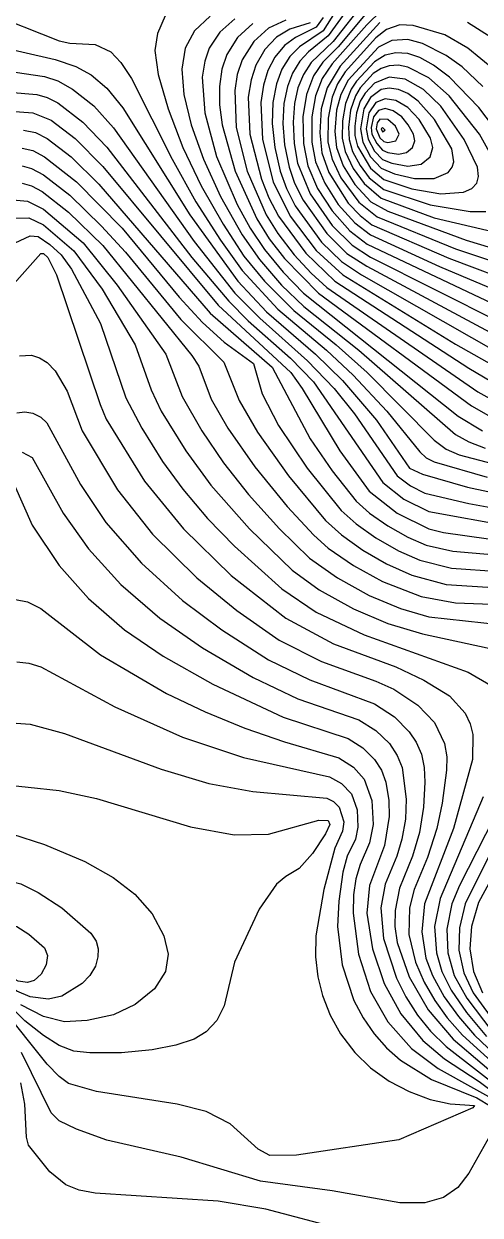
# Model space of a CAD drawing. Header units: inches. Extents: x 2608994 to 2618701, y 1261813 to 1271655.
# Drawn here: x 2614899 to 2615312, y 1265173 to 1266252 of the extents above; entities that cross this region are included whole.
import ezdxf

# ---------------------------------------------------------------- set-up
doc = ezdxf.new("R2010")
doc.units = ezdxf.units.IN
doc.header["$MEASUREMENT"] = 0

msp = doc.modelspace()

# ---------------------------------------------------------------- linework, layer by layer
for points, elevation in [([(2615216, 1266298.7), (2615174.8, 1266241.2), (2615156.8, 1266226.7), (2615149, 1266218.3), (2615142.4, 1266207.5), (2615137.8, 1266195.5), (2615134.7, 1266179.9), (2615133.8, 1266161.9), (2615135.3, 1266142.7), (2615139.3, 1266122.3), (2615144.3, 1266107.9), (2615152, 1266092.5), (2615173.4, 1266062.3), (2615191.6, 1266044.3), (2615209.6, 1266032.6), (2615329.6, 1265968.3)], 235), ([(2615236, 1266277.2), (2615209.6, 1266251.4), (2615178.2, 1266215.9), (2615169.3, 1266202.7), (2615163.2, 1266187.1), (2615159.9, 1266167.9), (2615160, 1266145.1), (2615163.4, 1266127.1), (2615171.6, 1266107.9), (2615183.9, 1266088.7), (2615198.8, 1266071.9), (2615213.2, 1266061), (2615275.6, 1266032.3), (2615339.2, 1266005.4)], 232), ([(2615188.4, 1266274.7), (2615170.2, 1266245.9), (2615148.9, 1266231.5), (2615140, 1266222.6), (2615132.8, 1266211.1), (2615127.8, 1266197.9), (2615124.7, 1266181.1), (2615124.1, 1266161.9), (2615126.4, 1266140.3), (2615131.2, 1266118.7), (2615136.9, 1266103.1), (2615144.9, 1266087.5), (2615168.8, 1266054.6), (2615186.8, 1266036.9), (2615204.8, 1266024.8), (2615328.4, 1265954.5)], 236), ([(2615207.2, 1266271.9), (2615179.3, 1266236.3), (2615159.3, 1266217.1), (2615152.3, 1266206.3), (2615147.4, 1266194.3), (2615144.2, 1266179.9), (2615142.9, 1266163.1), (2615143.9, 1266143.9), (2615147, 1266125.9), (2615158.4, 1266098.3), (2615178.4, 1266069.5), (2615196.4, 1266051.6), (2615213.2, 1266040.9), (2615330.8, 1265981.8)], 234), ([(2615214.4, 1266267.9), (2615183.9, 1266231.5), (2615170, 1266217.5), (2615161.5, 1266205.1), (2615155, 1266188.3), (2615151.7, 1266167.9), (2615152.3, 1266143.9), (2615156.2, 1266123.5), (2615165.1, 1266103.1), (2615178.4, 1266082.7), (2615194.3, 1266064.7), (2615210.1, 1266052.7), (2615334.4, 1265993.9)], 233), ([(2614865.2, 1266262.9), (2614931.2, 1266236.8), (2614940.8, 1266234.7), (2614963.6, 1266233.4), (2614977.8, 1266226.7), (2614987.1, 1266217.1), (2614996.5, 1266202.7), (2615033.4, 1266129.5), (2615054.9, 1266091.1), (2615077.1, 1266056.3), (2615096.9, 1266028.7), (2615129.2, 1265993.9), (2615173.1, 1265956.7), (2615197.4, 1265933.9), (2615227.8, 1265901.5), (2615257.6, 1265864.7), (2615263.6, 1265859.2), (2615270.8, 1265855.6), (2615318.8, 1265841.7)], 244), ([(2615027.2, 1266259.5), (2615020.3, 1266243.5), (2615017.7, 1266227.9), (2615020.7, 1266206.3), (2615029.7, 1266175.1), (2615043.2, 1266140.3), (2615059.8, 1266105.5), (2615079.6, 1266070.7), (2615098.5, 1266041.9), (2615117.1, 1266019.1), (2615143.5, 1265992.7), (2615181.9, 1265961.5), (2615210, 1265936.3), (2615270.6, 1265875.1), (2615281.6, 1265867.1), (2615293.5, 1265861.9), (2615371.6, 1265841.3)], 243), ([(2615067.9, 1266259.1), (2615053.7, 1266245.9), (2615045.3, 1266230.3), (2615042.2, 1266211.1), (2615044.1, 1266188.3), (2615050.6, 1266160.7), (2615061.7, 1266129.5), (2615077.2, 1266095.9), (2615096.8, 1266061.1), (2615112.4, 1266038.8), (2615132.6, 1266015.5), (2615152.7, 1265996.3), (2615202.6, 1265956.7), (2615290, 1265880.2), (2615302, 1265873.5), (2615317, 1265867.9)], 242), ([(2615090.2, 1266256.7), (2615076.6, 1266244.7), (2615067.1, 1266230.3), (2615062.9, 1266218.3), (2615060.7, 1266203.9), (2615062.9, 1266171.5), (2615073.7, 1266131.9), (2615092.4, 1266088.7), (2615104.1, 1266067.1), (2615117, 1266047.9), (2615134, 1266027.2), (2615152.5, 1266008.3), (2615292.4, 1265897), (2615314.4, 1265883.5)], 241), ([(2615136.4, 1266255.4), (2615120.8, 1266248.2), (2615107.3, 1266236.3), (2615096.9, 1266219.5), (2615092.4, 1266206.3), (2615090.1, 1266191.9), (2615091.5, 1266158.3), (2615101.5, 1266118.7), (2615118.7, 1266079.1), (2615129.2, 1266062.3), (2615143.9, 1266043.1), (2615159.2, 1266026.4), (2615173.6, 1266013.4), (2615310.4, 1265919), (2615336.8, 1265904)], 239), ([(2615170.3, 1266257.9), (2615164, 1266249.1), (2615145.2, 1266239.9), (2615135.2, 1266232.5), (2615126.5, 1266221.9), (2615120.2, 1266209.9), (2615116.1, 1266196.7), (2615113.8, 1266181.1), (2615115.3, 1266147.5), (2615124.9, 1266109.1), (2615140.4, 1266077.9), (2615164, 1266046.9), (2615188, 1266024.8), (2615290, 1265962.2), (2615341.8, 1265932.7)], 237), ([(2615221.6, 1266253.5), (2615185.6, 1266213.8), (2615173.7, 1266194.3), (2615168.5, 1266175.1), (2615167.1, 1266153.5), (2615168.9, 1266135.5), (2615175.3, 1266117.5), (2615192.9, 1266089.9), (2615203.6, 1266078.5), (2615214.4, 1266070.3), (2615284, 1266039.9), (2615351.2, 1266014.7)], 231), ([(2615351.2, 1266014.7), (2615363.2, 1266013.2), (2615371.6, 1266016), (2615381.2, 1266023.2), (2615392.5, 1266037.1), (2615408.7, 1266062.3), (2615425, 1266095.9), (2615430.4, 1266111.5), (2615429.8, 1266121.1), (2615401, 1266159.5), (2615372.8, 1266193.1), (2615346.8, 1266219.5), (2615322.2, 1266239.9), (2615300.8, 1266253.5)], 231), ([(2615106.4, 1266252.4), (2615092.6, 1266239.9), (2615082.9, 1266224.3), (2615078.4, 1266211.1), (2615076.2, 1266195.5), (2615076.3, 1266178.7), (2615078.6, 1266160.7), (2615090.4, 1266118.7), (2615110, 1266075.6), (2615121.4, 1266057.5), (2615135.2, 1266039.6), (2615165.9, 1266008.3), (2615304.4, 1265906.1), (2615328.4, 1265892.6)], 240), ([(2615158.3, 1266253.1), (2615140, 1266247.3), (2615128, 1266240.1), (2615117.4, 1266229.1), (2615109.2, 1266214.7), (2615104.9, 1266201.5), (2615102.4, 1266185.9), (2615103.9, 1266152.3), (2615114.3, 1266111.5), (2615121, 1266094.7), (2615129.9, 1266077.9), (2615154.4, 1266044.5), (2615180.8, 1266019.1), (2615302, 1265940.3), (2615340.4, 1265917.7)], 238), ([(2615324.8, 1266210.7), (2615301.2, 1266230.3), (2615280.4, 1266242.1), (2615251.6, 1266250.7), (2615239.6, 1266251.3), (2615227.6, 1266247), (2615218, 1266239.5), (2615190.2, 1266208.7), (2615183.2, 1266197.9), (2615178.4, 1266185.9), (2615174.7, 1266166.7), (2615174.5, 1266145.1), (2615178.2, 1266129.5), (2615186.2, 1266112.7), (2615202.4, 1266090.8), (2615219.2, 1266077.4), (2615290, 1266048.5), (2615354.8, 1266026.6)], 230), ([(2614862.8, 1266234.6), (2614927.6, 1266220), (2614946.1, 1266213.5), (2614960, 1266206.1), (2614974.4, 1266193.8), (2614988.8, 1266176), (2615049.5, 1266079.1), (2615092.9, 1266019.1), (2615119, 1265991.5), (2615163.2, 1265953.1), (2615187.7, 1265929.1), (2615218.6, 1265893.1), (2615248.3, 1265849.9), (2615260, 1265844.4), (2615300.8, 1265832.7), (2615347.6, 1265822.5)], 245), ([(2615314.9, 1266195.5), (2615296, 1266213.2), (2615281.6, 1266223.5), (2615260, 1266234.3), (2615246.8, 1266238), (2615232.4, 1266237.1), (2615220.4, 1266231.1), (2615192.8, 1266201.1), (2615186.3, 1266188.3), (2615182.4, 1266173.9), (2615180.8, 1266154.7), (2615182.2, 1266140.3), (2615188.4, 1266123.5), (2615198.8, 1266106.7), (2615213.3, 1266091.1), (2615228.8, 1266082.5), (2615299.6, 1266056.3), (2615358.4, 1266038.5)], 229), ([(2615338.6, 1266140.3), (2615311.3, 1266176.3), (2615284.7, 1266203.9), (2615270.2, 1266214.7), (2615257.6, 1266221.8), (2615246.8, 1266225.4), (2615236, 1266226), (2615226.4, 1266223.8), (2615216.8, 1266217.9), (2615200.4, 1266200.3), (2615195.5, 1266193.1), (2615190.3, 1266179.9), (2615187.6, 1266164.3), (2615187.3, 1266148.7), (2615190.1, 1266136.7), (2615197.5, 1266121.1), (2615207.2, 1266107.6), (2615222.8, 1266094.3), (2615270.8, 1266076.6), (2615323.6, 1266064)], 228), ([(2614874.8, 1266210.8), (2614918, 1266204.5), (2614930, 1266200.5), (2614943.2, 1266192.9), (2614962.4, 1266177.8), (2614980.4, 1266157.9), (2615053.3, 1266055.1), (2615090.2, 1266008.3), (2615112.7, 1265985.5), (2615156.1, 1265947.1), (2615180.3, 1265921.9), (2615198.6, 1265899.1), (2615237.2, 1265842.7), (2615249.2, 1265833.7), (2615262.4, 1265827.2), (2615302, 1265817.9), (2615345.2, 1265809.9)], 246), ([(2615328.5, 1266122.3), (2615311.8, 1266152.3), (2615284.3, 1266187.1), (2615266, 1266203.3), (2615246.8, 1266213.1), (2615238.4, 1266214.7), (2615230, 1266214.1), (2615222.8, 1266211.8), (2615215.6, 1266207.1), (2615203.8, 1266194.3), (2615199.4, 1266187.1), (2615195, 1266173.9), (2615193.2, 1266158.3), (2615193.6, 1266147.5), (2615196.9, 1266136.7), (2615203.6, 1266123.8), (2615212, 1266112.7), (2615225.2, 1266102.3), (2615267.2, 1266088.3), (2615303.2, 1266082.3), (2615317.6, 1266082.3)], 227), ([(2615297.2, 1266099.8), (2615304.8, 1266103.1), (2615309.3, 1266107.9), (2615310.9, 1266113.9), (2615310, 1266122.3), (2615298, 1266147.5), (2615276.8, 1266177.5), (2615261.2, 1266192.6), (2615244.4, 1266202), (2615230, 1266203.8), (2615216.8, 1266198.5), (2615208.1, 1266189.5), (2615203.8, 1266182.3), (2615200.4, 1266171.5), (2615198.8, 1266159.5), (2615198.9, 1266151.1), (2615201.4, 1266141.5), (2615213.2, 1266121.5), (2615225.2, 1266111.2), (2615250.4, 1266102.7), (2615276.8, 1266098.2), (2615297.2, 1266099.8)], 226), ([(2614860.4, 1266192.3), (2614910.8, 1266188.3), (2614920.4, 1266185.6), (2614930, 1266180.7), (2614952.7, 1266163.1), (2614974.4, 1266140.5), (2615051.4, 1266040.7), (2615084.7, 1266001.1), (2615102.4, 1265983.1), (2615140.6, 1265949.5), (2615161.3, 1265927.9), (2615224.1, 1265836.7), (2615243.2, 1265821.7), (2615266, 1265810.4), (2615339.2, 1265797.3)], 247), ([(2615252.8, 1266112.1), (2615270.8, 1266112.2), (2615283.3, 1266117.5), (2615287.1, 1266122.3), (2615288.6, 1266127.1), (2615286.6, 1266139.1), (2615271.1, 1266165.5), (2615256.3, 1266182.3), (2615246.8, 1266189), (2615238.4, 1266192.7), (2615230, 1266194), (2615222.8, 1266192.6), (2615213.2, 1266185.6), (2615207, 1266175.1), (2615204, 1266157.1), (2615206.1, 1266145.1), (2615213.2, 1266131.8), (2615222.8, 1266121.4), (2615234.8, 1266116.4), (2615252.8, 1266112.1)], 225), ([(2615258.8, 1266125.1), (2615267.2, 1266131.6), (2615269.5, 1266140.3), (2615267.4, 1266148.7), (2615257.2, 1266165.5), (2615246.9, 1266176.3), (2615236, 1266182.8), (2615226.4, 1266184.4), (2615218, 1266181), (2615211.5, 1266171.5), (2615209, 1266157.1), (2615210.8, 1266147.7), (2615216.8, 1266136.9), (2615224, 1266129.3), (2615232.4, 1266125.9), (2615246.8, 1266123.2), (2615258.8, 1266125.1)], 224), ([(2614883.2, 1266173.3), (2614907.2, 1266171.7), (2614924, 1266164.8), (2614945.6, 1266148.3), (2614970.8, 1266122.9), (2615075.1, 1265997.5), (2615140.8, 1265936.3), (2615151.1, 1265921.9), (2615185.3, 1265865.5), (2615212, 1265828.8), (2615237.2, 1265809.1), (2615266, 1265794.9), (2615279.2, 1265791.5), (2615320, 1265785.8)], 248), ([(2615245.6, 1266135.8), (2615251, 1266140.3), (2615253.1, 1266146.3), (2615252.1, 1266152.3), (2615247.3, 1266160.7), (2615241.3, 1266167.9), (2615233.6, 1266173.4), (2615226.4, 1266175.4), (2615220.4, 1266173.8), (2615215.8, 1266167.9), (2615213.8, 1266158.3), (2615214.4, 1266152.3), (2615218.7, 1266143.9), (2615224, 1266137.9), (2615228.8, 1266135.7), (2615238.4, 1266134.1), (2615245.6, 1266135.8)], 223), ([(2615235.9, 1266146.3), (2615238.9, 1266152.3), (2615235.8, 1266159.5), (2615228.8, 1266165.6), (2615221.6, 1266165.9), (2615219.2, 1266162.4), (2615218.3, 1266157.1), (2615221.6, 1266148.8), (2615225.2, 1266145.5), (2615228.8, 1266144.6), (2615235.9, 1266146.3)], 222), ([(2615224, 1266154.5), (2615226.3, 1266155.9), (2615224, 1266158.4), (2615222.6, 1266157.1), (2615224, 1266154.5)], 221), ([(2614898.8, 1266155.9), (2614909.6, 1266153.7), (2614920.4, 1266148.2), (2614942, 1266131.8), (2614967.2, 1266107.1), (2615067.9, 1265990.3), (2615124, 1265941.1), (2615158.5, 1265876.3), (2615178.3, 1265847.5), (2615200, 1265820), (2615212.1, 1265809.1), (2615228.8, 1265797.4), (2615246.8, 1265787.3), (2615263.6, 1265780.1), (2615287.6, 1265774.7), (2615378.8, 1265766.7)], 249), ([(2614897.6, 1266139.7), (2614907.2, 1266137.4), (2614918, 1266131.8), (2614946.8, 1266109), (2614988.1, 1266067.1), (2615039.7, 1266004.7), (2615060.8, 1265981.7), (2615080.7, 1265963.9), (2615107.2, 1265944.7), (2615115.1, 1265917.1), (2615129.8, 1265888.3), (2615155.7, 1265849.9), (2615186.5, 1265811.5), (2615200, 1265799.3), (2615218, 1265786.6), (2615238.4, 1265774.9), (2615257.6, 1265766.4), (2615286.4, 1265759.3), (2615372.8, 1265753.2)], 250), ([(2614897.6, 1266123.6), (2614906, 1266121.3), (2614916.8, 1266115.5), (2614940.8, 1266097), (2614969.6, 1266069), (2614991.1, 1266045.5), (2615041.4, 1265984.3), (2615080.2, 1265945.9), (2615094.1, 1265911.1), (2615110.6, 1265882.3), (2615138.7, 1265842.7), (2615172.4, 1265802.5), (2615186.8, 1265789.3), (2615206, 1265775.6), (2615227.6, 1265763.2), (2615250.4, 1265752.8), (2615281.6, 1265744.3), (2615342.8, 1265740.4)], 251), ([(2614897.6, 1266107.9), (2614906, 1266105.4), (2614915.6, 1266100.2), (2614939.6, 1266081.7), (2614970.6, 1266051.5), (2615051.4, 1265951.9), (2615057.5, 1265942.3), (2615068.9, 1265912.3), (2615084, 1265885.9), (2615108.2, 1265851.1), (2615137.5, 1265815.1), (2615161.6, 1265789), (2615174.8, 1265777.3), (2615197.6, 1265761.5), (2615224, 1265747.2), (2615258.8, 1265733.4), (2615290, 1265727.8), (2615380, 1265724.5)], 252), ([(2614879.6, 1266093.8), (2614902.4, 1266091.5), (2614916.8, 1266084.3), (2614952.9, 1266053.9), (2614983.8, 1266015.5), (2615027.6, 1265953.1), (2615042.6, 1265914.7), (2615060.3, 1265883.5), (2615079.8, 1265854.7), (2615102.7, 1265825.9), (2615130.8, 1265794.7), (2615157.9, 1265768.3), (2615183.2, 1265750.3), (2615212, 1265734.5), (2615240.2, 1265722.7), (2615266, 1265715.2), (2615348.8, 1265706.2)], 253), ([(2614888, 1266076.2), (2614903.6, 1266076.4), (2614916.8, 1266070.1), (2614944.3, 1266046.7), (2614970, 1266011.9), (2615000.1, 1265961.5), (2615014.4, 1265920.7), (2615023.5, 1265901.5), (2615045.7, 1265865.5), (2615068.6, 1265834.3), (2615103.5, 1265794.7), (2615142.2, 1265757.5), (2615166.7, 1265739.5), (2615197.6, 1265722.3), (2615228.8, 1265709.1), (2615260, 1265699.7), (2615370.4, 1265676)], 254), ([(2614891.3, 1266053.9), (2614904.8, 1266060.3), (2614912, 1266059.5), (2614922.8, 1266052.2), (2614932.8, 1266043.1), (2614942.4, 1266029.9), (2614968.6, 1265980.7), (2614991.6, 1265913.5), (2615005.9, 1265885.9), (2615024.7, 1265855.9), (2615043, 1265830.7), (2615065.5, 1265804.3), (2615089.8, 1265779.1), (2615132.8, 1265740.5), (2615164, 1265719.5), (2615207.2, 1265698.8), (2615301.6, 1265665.1), (2615321.6, 1265653.1)], 255), ([(2614866.3, 1265990.3), (2614914.5, 1266044.3), (2614916.8, 1266044.2), (2614920.9, 1266040.7), (2614928.8, 1266024.8), (2614968.2, 1265907.5), (2614973.8, 1265894.3), (2615008.4, 1265837.9), (2615043.6, 1265794.7), (2615086.9, 1265752.7), (2615136.4, 1265713.8), (2615179.6, 1265690.6), (2615236, 1265669.9), (2615261.4, 1265657.9), (2615284.6, 1265643.5), (2615298.7, 1265627.9), (2615303.3, 1265618.3), (2615305.8, 1265608.7), (2615305.4, 1265585.9), (2615288.1, 1265523.5), (2615262, 1265455.1), (2615259.4, 1265429.9), (2615263.2, 1265405.9), (2615269.1, 1265390.3), (2615279.9, 1265371.1), (2615292.7, 1265353.1), (2615307.3, 1265336.3), (2615348.8, 1265296.7)], 256), ([(2614895.2, 1265951.6), (2614906, 1265952), (2614913.2, 1265949.7), (2614920.4, 1265945.4), (2614927.6, 1265937.8), (2614938.4, 1265919.5), (2614952, 1265883.5), (2614984, 1265830), (2615015.6, 1265789.9), (2615055.7, 1265750.3), (2615092, 1265720.8), (2615130.4, 1265694.1), (2615168.8, 1265674.6), (2615218, 1265656.9), (2615234.1, 1265649.5), (2615255.8, 1265635.1), (2615271.1, 1265619.5), (2615280.1, 1265600.3), (2615282.1, 1265588.3), (2615282, 1265576.3), (2615278, 1265546.3), (2615273, 1265523.5), (2615264.7, 1265497.1), (2615252.6, 1265468.3), (2615248.4, 1265451.5), (2615247.8, 1265427.5), (2615253.7, 1265402.3), (2615261.7, 1265384.3), (2615271.4, 1265367.5), (2615282.6, 1265351.9), (2615296.4, 1265336.3), (2615345.2, 1265291.9)], 257), ([(2614892.8, 1265900), (2614900, 1265900.8), (2614907.2, 1265899.6), (2614914.4, 1265896), (2614920.1, 1265890.7), (2614950.4, 1265835.1), (2614973.4, 1265800.7), (2615005.6, 1265763.7), (2615042.8, 1265730), (2615078.3, 1265703.5), (2615120.8, 1265676.2), (2615158, 1265658), (2615216.8, 1265636.4), (2615234.8, 1265624.7), (2615248.1, 1265611.1), (2615254.5, 1265601.5), (2615259.2, 1265590.7), (2615261.7, 1265578.7), (2615262.3, 1265565.5), (2615261.2, 1265542.7), (2615257.3, 1265519.9), (2615251, 1265498.3), (2615239.3, 1265469.5), (2615235.3, 1265449.1), (2615235.2, 1265434.7), (2615237.3, 1265420.3), (2615248.2, 1265389.1), (2615265.3, 1265359.1), (2615287.9, 1265332.7), (2615340.4, 1265288.1)], 258), ([(2614897.6, 1265864.4), (2614906.6, 1265859.5), (2614934.9, 1265809.1), (2614957.6, 1265776.6), (2614986.9, 1265744.3), (2615022.4, 1265713.9), (2615060.8, 1265687.2), (2615106.7, 1265660.3), (2615147.2, 1265640.8), (2615202.4, 1265621.7), (2615218, 1265612.1), (2615230.2, 1265600.3), (2615237.3, 1265589.5), (2615241.8, 1265578.7), (2615245.5, 1265549.9), (2615244.7, 1265531.9), (2615241.5, 1265513.9), (2615236.8, 1265498.3), (2615226.4, 1265473.1), (2615222.5, 1265451.5), (2615224.9, 1265423.9), (2615236.7, 1265387.9), (2615245, 1265371.1), (2615255.7, 1265354.3), (2615267.4, 1265339.9), (2615281.6, 1265326), (2615335.6, 1265284.1)], 259), ([(2614890.4, 1265834.9), (2614906.6, 1265798.3), (2614931.2, 1265761.6), (2614957.6, 1265731.7), (2614990.2, 1265703.5), (2615025.3, 1265679.5), (2615070.4, 1265654), (2615134, 1265624.3), (2615192.8, 1265604.8), (2615206, 1265596.6), (2615216.8, 1265586), (2615222.9, 1265576.3), (2615226.9, 1265565.5), (2615229.8, 1265548.7), (2615230.1, 1265534.3), (2615225.8, 1265507.9), (2615212.1, 1265471.9), (2615209.8, 1265446.7), (2615214.9, 1265414.3), (2615225.3, 1265383.1), (2615240.4, 1265355.5), (2615260.3, 1265331.5), (2615280.2, 1265314.7), (2615311.6, 1265294.4), (2615329.2, 1265281.1)], 260), ([(2614891.6, 1265730.7), (2614902.4, 1265728.7), (2614914.4, 1265722.7), (2614968.5, 1265680.7), (2615028.4, 1265645.7), (2615063.2, 1265629), (2615099.2, 1265614.3), (2615135.2, 1265601.8), (2615184.4, 1265587.4), (2615197.6, 1265579.1), (2615207.2, 1265568.2), (2615214.3, 1265548.7), (2615215.5, 1265527.1), (2615212.3, 1265510.3), (2615203.6, 1265490.7), (2615199.7, 1265477.9), (2615197.7, 1265463.5), (2615197.5, 1265446.7), (2615202.1, 1265409.5), (2615213.1, 1265375.9), (2615228.8, 1265348.3), (2615250.1, 1265324.3), (2615274.4, 1265306.1), (2615338.2, 1265270.3)], 261), ([(2614892.8, 1265674.3), (2614903.6, 1265673.2), (2614914.4, 1265669.7), (2614981.6, 1265633.6), (2615042.8, 1265606.1), (2615098, 1265587.7), (2615176, 1265570.1), (2615186.9, 1265564.3), (2615195.8, 1265554.7), (2615201.1, 1265540.3), (2615201.7, 1265524.7), (2615199.4, 1265513.9), (2615192, 1265498.3), (2615187.9, 1265483.9), (2615184.3, 1265457.5), (2615183.3, 1265434.7), (2615187.3, 1265399.9), (2615198, 1265367.5), (2615206.3, 1265351.9), (2615216.3, 1265337.5), (2615227.6, 1265324.8), (2615240.3, 1265313.5), (2615268.4, 1265296.1), (2615309.2, 1265279.6), (2615322.4, 1265271.5)], 262), ([(2614888, 1265619.1), (2614904.8, 1265617.8), (2614936, 1265609.4), (2615023.6, 1265577.2), (2615066.8, 1265564.2), (2615106.4, 1265556.8), (2615173.6, 1265551), (2615179.6, 1265548), (2615184.8, 1265542.7), (2615188.8, 1265529.5), (2615187.8, 1265521.1), (2615180.8, 1265505.5), (2615170.8, 1265468.3), (2615163.6, 1265426.3), (2615163.4, 1265407.1), (2615165.5, 1265389.1), (2615169.6, 1265372.3), (2615176.6, 1265354.3), (2615186, 1265337.5), (2615198.9, 1265320.7), (2615213.2, 1265306.8), (2615230, 1265294.7), (2615248, 1265285.2), (2615267.2, 1265278), (2615285.2, 1265274.2), (2615307.3, 1265272.7), (2615305.6, 1265270.5), (2615238.7, 1265241.5), (2615146, 1265227.5), (2615122, 1265227.3), (2615111.2, 1265233.1), (2615086, 1265256.1), (2615064.4, 1265267.1), (2615038, 1265273.9), (2614964.8, 1265285.2), (2614939.6, 1265292.6), (2614931.2, 1265298.8), (2614920.4, 1265310), (2614879.6, 1265361)], 263), ([(2614874.8, 1265564), (2614931.2, 1265557.7), (2614964.8, 1265550.5), (2615050, 1265525), (2615089.6, 1265517.8), (2615120.8, 1265518.4), (2615166.4, 1265531.1), (2615174.8, 1265530.8), (2615176.1, 1265527.1), (2615172.4, 1265518.5), (2615160.4, 1265500.8), (2615148.4, 1265487.1), (2615136.4, 1265480), (2615128, 1265472.9), (2615112.1, 1265450.3), (2615089.9, 1265402.3), (2615080.6, 1265362.7), (2615074, 1265349.5), (2615064.4, 1265339.4), (2615053.3, 1265332.7), (2615036.8, 1265327.1), (2615015.2, 1265322.9), (2614987.6, 1265320.3), (2614958.8, 1265320.3), (2614944.4, 1265321.7), (2614931.2, 1265326.8), (2614916.8, 1265335.9), (2614900, 1265349.2), (2614880.8, 1265368.8)], 264), ([(2615315.2, 1265552.1), (2615276, 1265459.9), (2615271.1, 1265434.7), (2615272.7, 1265410.7), (2615277.7, 1265393.9), (2615286.2, 1265377.1), (2615300.1, 1265356.7), (2615318.1, 1265335.1)], 255), ([(2615332.8, 1265548.7), (2615293.6, 1265471.9), (2615286.8, 1265455.1), (2615282.3, 1265432.3), (2615283.2, 1265410.7), (2615288.9, 1265390.3), (2615300.2, 1265369.9), (2615323, 1265339.9)], 254), ([(2614888, 1265518.6), (2614918, 1265509), (2614954.3, 1265493.5), (2614979.9, 1265479.1), (2614999.6, 1265463.9), (2615015.2, 1265446.1), (2615025.8, 1265426.3), (2615029.8, 1265409.5), (2615027.3, 1265393.9), (2615017.4, 1265378.3), (2615000.1, 1265363.9), (2614980.4, 1265354.8), (2614956.4, 1265349.6)], 265), ([(2615320, 1265497.8), (2615298.8, 1265455.1), (2615293.6, 1265433.5), (2615293.2, 1265413.1), (2615297.5, 1265392.7), (2615305.9, 1265374.7), (2615328.6, 1265343.5)], 253), ([(2615332, 1265495.4), (2615310.8, 1265456.3), (2615304.6, 1265434.7), (2615303.1, 1265414.3), (2615306.4, 1265393.9), (2615314.5, 1265374.7)], 252), ([(2614933.6, 1265371.5), (2614921.6, 1265368.8), (2614904.8, 1265371.1), (2614892.8, 1265376.1), (2614876.6, 1265387.9), (2614859.6, 1265413.1), (2614847.3, 1265439.5), (2614843.3, 1265457.5), (2614844.2, 1265464.7), (2614847.2, 1265469.6), (2614858, 1265474.7), (2614871.2, 1265477), (2614883.2, 1265476.6), (2614896.4, 1265473.4), (2614912, 1265465.5), (2614933.6, 1265451.6), (2614959.8, 1265428.7), (2614964.5, 1265421.5), (2614966.5, 1265414.3), (2614966.3, 1265407.1), (2614963.9, 1265398.7), (2614958.8, 1265390.3), (2614952.1, 1265383.1), (2614933.6, 1265371.5)], 266), ([(2614908.4, 1265385.8), (2614902.4, 1265384.1), (2614894, 1265385.2), (2614880.7, 1265392.7), (2614873.3, 1265405.9), (2614869.1, 1265419.1), (2614868.6, 1265429.9), (2614871.7, 1265435.9), (2614882, 1265437.4), (2614892.8, 1265434.7), (2614903.6, 1265427.7), (2614918, 1265415.5), (2614920.6, 1265408.3), (2614919.4, 1265399.9), (2614914.7, 1265391.5), (2614908.4, 1265385.8)], 267), ([(2614956.4, 1265349.6), (2614936, 1265348.4), (2614916.8, 1265353.3), (2614896.4, 1265363.8)], 265), ([(2615323.7, 1265249.9), (2615302, 1265211.2), (2615292.2, 1265198.3), (2615279.2, 1265189.2), (2615262.4, 1265184.4), (2615239.6, 1265184.4), (2615178.4, 1265195.2), (2615113.6, 1265204), (2615041.6, 1265225.8), (2614974.4, 1265241.3), (2614946.8, 1265251.1), (2614931.2, 1265258.8), (2614924, 1265265.9), (2614897, 1265320.7)], 262), ([(2615186.8, 1265160.6), (2615118.4, 1265178.8), (2615075.2, 1265185.8), (2614963.6, 1265193.2), (2614949.1, 1265195.9), (2614937.2, 1265200.8), (2614922.8, 1265212.5), (2614903.4, 1265236.7), (2614901.7, 1265243.9), (2614900.1, 1265273.9), (2614896.5, 1265293.1)], 261)]:
    msp.add_lwpolyline(points, dxfattribs=dict(elevation=elevation))

doc.saveas('drawing.dxf')
